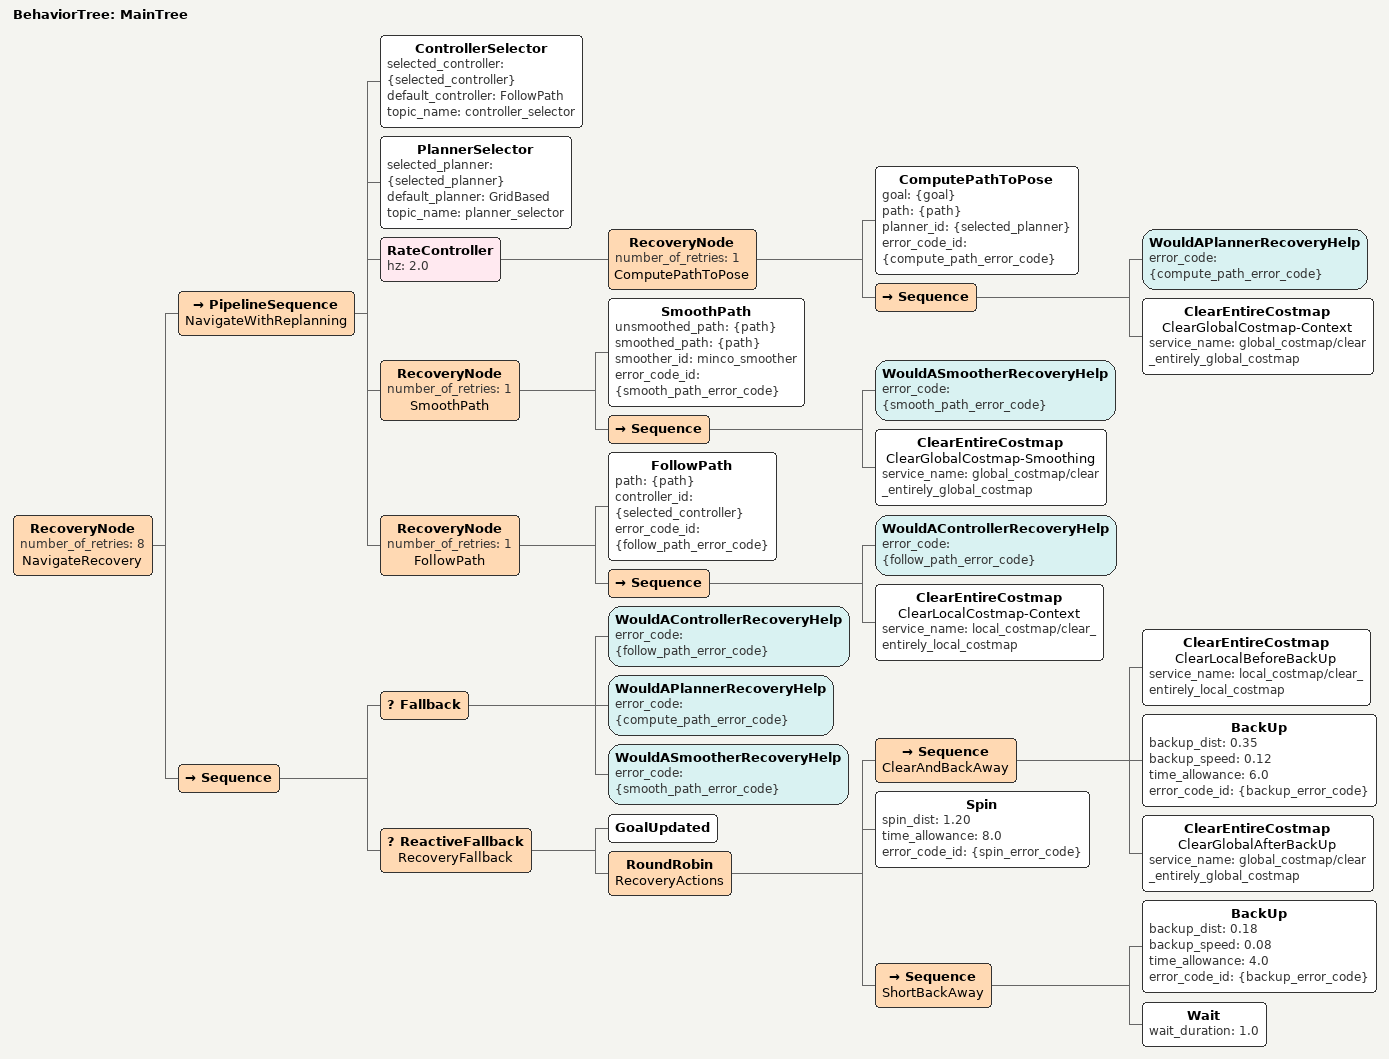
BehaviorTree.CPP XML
<root BTCPP_format="4" main_tree_to_execute="MainTree">
  <BehaviorTree ID="MainTree">
    <RecoveryNode number_of_retries="8" name="NavigateRecovery">
      <PipelineSequence name="NavigateWithReplanning">
        <ControllerSelector selected_controller="{selected_controller}" default_controller="FollowPath" topic_name="controller_selector"/>
        <PlannerSelector selected_planner="{selected_planner}" default_planner="GridBased" topic_name="planner_selector"/>
        <RateController hz="2.0">
          <RecoveryNode number_of_retries="1" name="ComputePathToPose">
            <ComputePathToPose goal="{goal}" path="{path}" planner_id="{selected_planner}" error_code_id="{compute_path_error_code}"/>
            <Sequence>
              <WouldAPlannerRecoveryHelp error_code="{compute_path_error_code}"/>
              <ClearEntireCostmap name="ClearGlobalCostmap-Context" service_name="global_costmap/clear_entirely_global_costmap"/>
            </Sequence>
          </RecoveryNode>
        </RateController>
        <RecoveryNode number_of_retries="1" name="SmoothPath">
          <SmoothPath unsmoothed_path="{path}" smoothed_path="{path}" smoother_id="minco_smoother" error_code_id="{smooth_path_error_code}"/>
          <Sequence>
            <WouldASmootherRecoveryHelp error_code="{smooth_path_error_code}"/>
            <ClearEntireCostmap name="ClearGlobalCostmap-Smoothing" service_name="global_costmap/clear_entirely_global_costmap"/>
          </Sequence>
        </RecoveryNode>
        <RecoveryNode number_of_retries="1" name="FollowPath">
          <FollowPath path="{path}" controller_id="{selected_controller}" error_code_id="{follow_path_error_code}"/>
          <Sequence>
            <WouldAControllerRecoveryHelp error_code="{follow_path_error_code}"/>
            <ClearEntireCostmap name="ClearLocalCostmap-Context" service_name="local_costmap/clear_entirely_local_costmap"/>
          </Sequence>
        </RecoveryNode>
      </PipelineSequence>
      <Sequence>
        <Fallback>
          <WouldAControllerRecoveryHelp error_code="{follow_path_error_code}"/>
          <WouldAPlannerRecoveryHelp error_code="{compute_path_error_code}"/>
          <WouldASmootherRecoveryHelp error_code="{smooth_path_error_code}"/>
        </Fallback>
        <ReactiveFallback name="RecoveryFallback">
          <GoalUpdated/>
          <RoundRobin name="RecoveryActions">
            <Sequence name="ClearAndBackAway">
              <ClearEntireCostmap name="ClearLocalBeforeBackUp" service_name="local_costmap/clear_entirely_local_costmap"/>
              <BackUp backup_dist="0.35" backup_speed="0.12" time_allowance="6.0" error_code_id="{backup_error_code}"/>
              <ClearEntireCostmap name="ClearGlobalAfterBackUp" service_name="global_costmap/clear_entirely_global_costmap"/>
            </Sequence>
            <Spin spin_dist="1.20" time_allowance="8.0" error_code_id="{spin_error_code}"/>
            <Sequence name="ShortBackAway">
              <BackUp backup_dist="0.18" backup_speed="0.08" time_allowance="4.0" error_code_id="{backup_error_code}"/>
              <Wait wait_duration="1.0"/>
            </Sequence>
          </RoundRobin>
        </ReactiveFallback>
      </Sequence>
    </RecoveryNode>
  </BehaviorTree>
</root>
